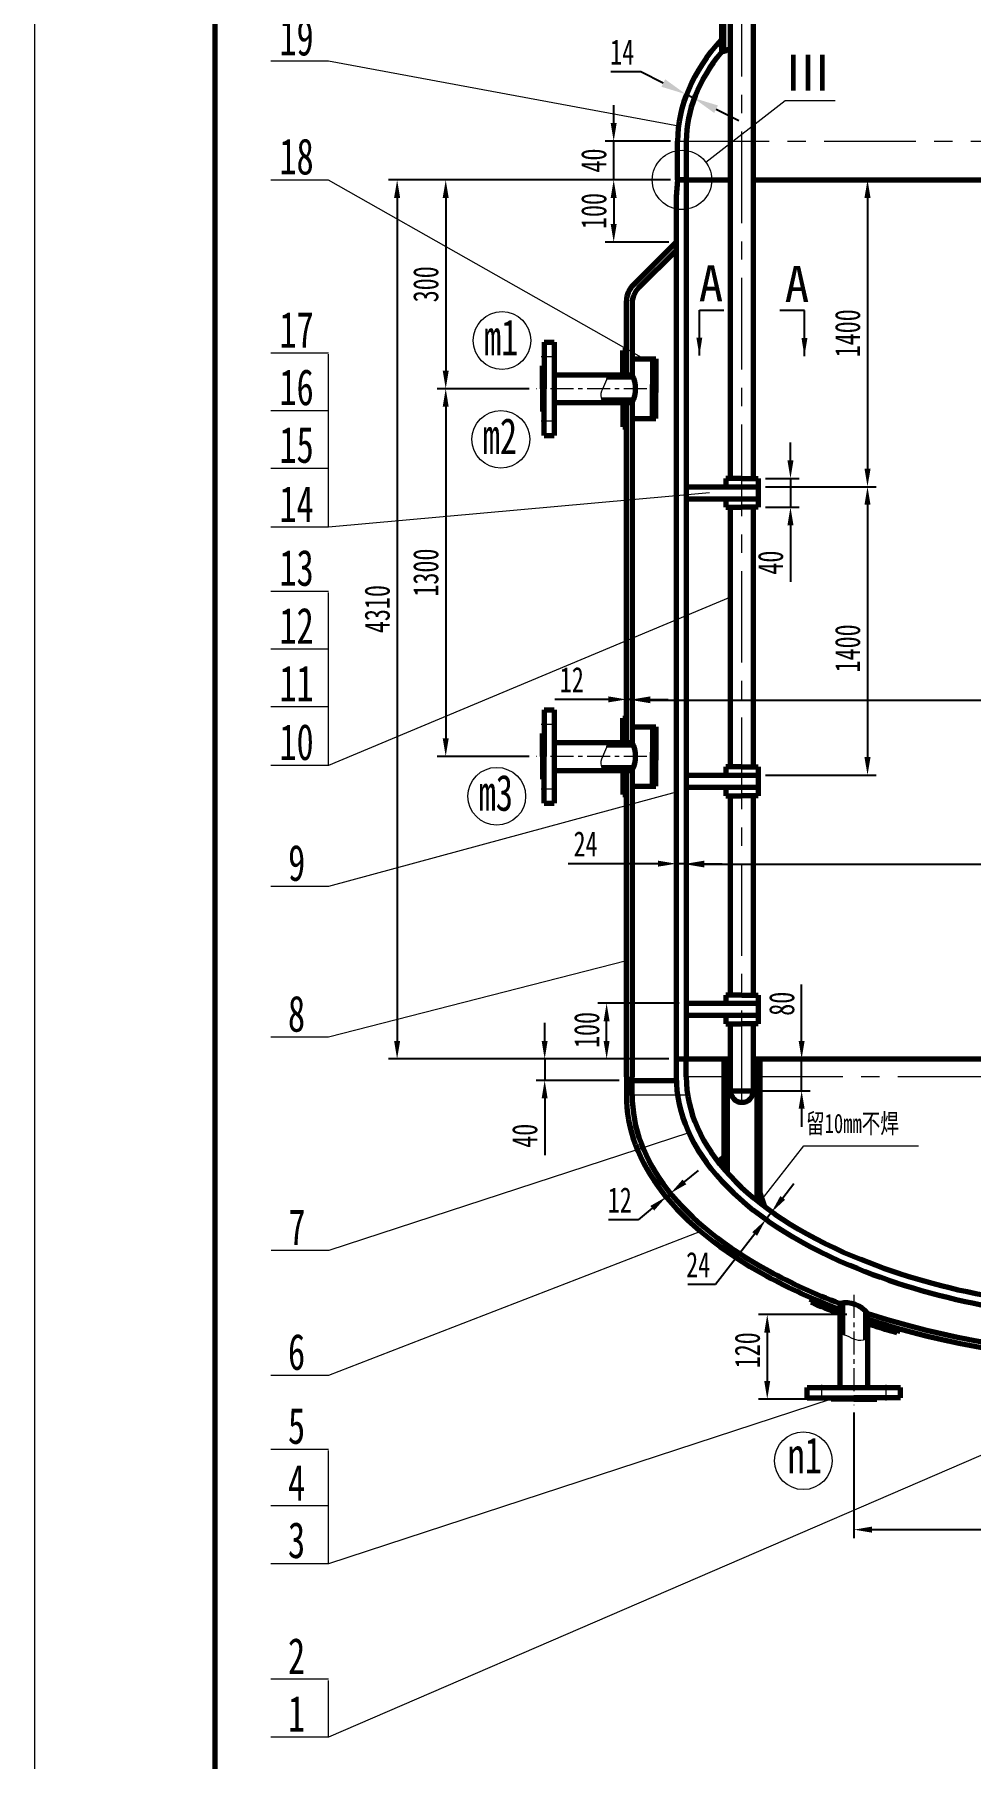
# Model space of a CAD drawing. Header units: millimetres. Extents: x 10132 to 16072, y 1336 to 9746.
# Drawn here: x 10132 to 11430, y 5836 to 8227 of the extents above; entities that cross this region are included whole.
import ezdxf

# ---------------------------------------------------------------- set-up
doc = ezdxf.new("R2010")
doc.units = ezdxf.units.MM
doc.linetypes.add('CENTER', pattern=[50.8, 31.75, -6.35, 6.35, -6.35])
doc.layers.get('DEFPOINTS').update_dxf_attribs({"lineweight": 18})
for name, color, linetype, lineweight in [('点划线', 1, 'CENTER', 15), ('粗实线', 4, 'Continuous', 70), ('细实线', 7, 'Continuous', 18)]:
    doc.layers.add(name, color=color, linetype=linetype, lineweight=lineweight)
doc.styles.get("Standard").update_dxf_attribs({"font": 'SIMFANG.TTF', "width": 0.7, "height": 35})
doc.dimstyles.new('新建', dxfattribs={"dimtxt": 40, "dimasz": 35, "dimexe": 12, "dimexo": 10, "dimgap": 10, "dimtad": 1, "dimtoh": 1, "dimdec": 4, "dimdsep": 46, "dimlunit": 6, "dimtxsty": 'Standard', "dimcen": 1, "dimadec": 0, "dimazin": 0, "dimtfac": 1, "dimtdec": 4, "dimtmove": 0, "dimatfit": 0, "dimfxl": 0, "dimtolj": 1, "dimtzin": 0, "dimarcsym": 0})
doc.dimstyles.new('机械标注', dxfattribs={"dimtxt": 35, "dimasz": 25, "dimexe": 12, "dimexo": 10, "dimgap": 10, "dimtad": 1, "dimdec": 1, "dimdsep": 46, "dimtxsty": 'Standard', "dimcen": 2.5, "dimadec": 0, "dimazin": 0, "dimtfac": 1, "dimtdec": 1, "dimtmove": 0, "dimatfit": 0, "dimfxl": 0, "dimarcsym": 0})
doc.dimstyles.new('角度标注', dxfattribs={"dimtxt": 35, "dimasz": 25, "dimexe": 12, "dimexo": 10, "dimgap": 10, "dimtad": 1, "dimtih": 1, "dimtoh": 1, "dimdec": 4, "dimdsep": 46, "dimlunit": 6, "dimtxsty": 'Standard', "dimcen": 1, "dimadec": 0, "dimazin": 0, "dimtfac": 1, "dimtdec": 4, "dimtmove": 0, "dimatfit": 0, "dimfxl": 0, "dimtolj": 1, "dimtzin": 0, "dimarcsym": 0})

# ---------------------------------------------------------------- blocks, each defined once
blk = doc.blocks.new('*D21')
at = {"layer": 'DEFPOINTS', "color": 0}
for p in [(11021.4, 6806.4), (10839.1, 6776.6), (10952.4, 6776.6)]:
    blk.add_point(p, dxfattribs=at)
at = {"layer": '细实线', "color": 0, "lineweight": -2}
for p, q in [((10839.1, 6831.4), (10839.1, 6856.4)), ((11011.4, 6806.4), (10827.1, 6806.4)), ((10839.1, 6806.4), (10839.1, 6776.6)), ((10942.4, 6776.6), (10827.1, 6776.6)), ((10839.1, 6751.6), (10839.1, 6673))]:
    blk.add_line(p, q, dxfattribs=at)
at = {"layer": '细实线', "color": 0}
for points in [[(10834.9, 6831.4), (10843.2, 6831.4), (10839.1, 6806.4)], [(10834.9, 6751.6), (10843.2, 6751.6), (10839.1, 6776.6)]]:
    blk.add_solid(points, dxfattribs=at)
at = {"layer": '细实线', "color": 0, "insert": (10811.6, 6699.8), "char_height": 35, "attachment_point": 5, "rotation": 90}
blk.add_mtext('40', dxfattribs=at)
blk = doc.blocks.new('*D22')
at = {"layer": 'DEFPOINTS', "color": 0}
for p in [(11023.4, 8025.4), (10634.5, 6806.4), (11021.4, 6806.4)]:
    blk.add_point(p, dxfattribs=at)
at = {"layer": '细实线', "color": 0, "lineweight": -2}
for p, q in [((11013.4, 8025.4), (10622.5, 8025.4)), ((10634.5, 8000.4), (10634.5, 6831.4)), ((11011.4, 6806.4), (10622.5, 6806.4))]:
    blk.add_line(p, q, dxfattribs=at)
at = {"layer": '细实线', "color": 0}
for points in [[(10630.3, 8000.4), (10638.7, 8000.4), (10634.5, 8025.4)], [(10630.3, 6831.4), (10638.7, 6831.4), (10634.5, 6806.4)]]:
    blk.add_solid(points, dxfattribs=at)
at = {"layer": '细实线', "color": 0, "insert": (10607, 7430.2), "char_height": 35, "attachment_point": 5, "rotation": 90}
blk.add_mtext('4310', dxfattribs=at)
blk = doc.blocks.new('*D23')
at = {"layer": 'DEFPOINTS', "color": 0}
for p in [(12335.4, 7175.7), (11035.4, 7170.3), (11035.4, 7076.1)]:
    blk.add_point(p, dxfattribs=at)
at = {"layer": '细实线', "color": 0, "lineweight": -2}
for p, q in [((11035.4, 7160.3), (11035.4, 7064.1)), ((12335.4, 7165.7), (12335.4, 7064.1)), ((12310.4, 7076.1), (11060.4, 7076.1))]:
    blk.add_line(p, q, dxfattribs=at)
at = {"layer": '细实线', "color": 0}
for points in [[(11060.4, 7080.2), (11060.4, 7071.9), (11035.4, 7076.1)], [(12310.4, 7080.2), (12310.4, 7071.9), (12335.4, 7076.1)]]:
    blk.add_solid(points, dxfattribs=at)
at = {"layer": '细实线', "color": 0, "insert": (11531.7, 7106.2), "char_height": 35, "attachment_point": 5}
blk.add_mtext('φ2600', dxfattribs=at)
blk = doc.blocks.new('*D24')
at = {"layer": 'DEFPOINTS', "color": 0}
for p in [(10960.4, 7356.9), (12410.4, 7337.9), (12410.4, 7303.8)]:
    blk.add_point(p, dxfattribs=at)
at = {"layer": '细实线', "color": 0, "lineweight": -2}
for p, q in [((10960.4, 7346.9), (10960.4, 7291.8)), ((12410.4, 7327.9), (12410.4, 7291.8)), ((10985.4, 7303.8), (12385.4, 7303.8))]:
    blk.add_line(p, q, dxfattribs=at)
at = {"layer": '细实线', "color": 0}
for points in [[(10985.4, 7308), (10985.4, 7299.7), (10960.4, 7303.8)], [(12385.4, 7308), (12385.4, 7299.7), (12410.4, 7303.8)]]:
    blk.add_solid(points, dxfattribs=at)
at = {"layer": '细实线', "color": 0, "insert": (11524, 7334), "char_height": 35, "attachment_point": 5}
blk.add_mtext('φ2800', dxfattribs=at)
blk = doc.blocks.new('*D25')
at = {"layer": 'DEFPOINTS', "color": 0}
for p in [(10952.4, 7374.8), (10960.4, 7335.7), (10952.4, 7304.9)]:
    blk.add_point(p, dxfattribs=at)
at = {"layer": '细实线', "color": 0, "lineweight": -2}
for p, q in [((10952.4, 7364.8), (10952.4, 7292.9)), ((10960.4, 7325.7), (10960.4, 7292.9)), ((10927.4, 7304.9), (10853, 7304.9)), ((10960.4, 7304.9), (10952.4, 7304.9)), ((10985.4, 7304.9), (11010.4, 7304.9))]:
    blk.add_line(p, q, dxfattribs=at)
at = {"layer": '细实线', "color": 0}
for points in [[(10927.4, 7309.1), (10927.4, 7300.8), (10952.4, 7304.9)], [(10985.4, 7309.1), (10985.4, 7300.8), (10960.4, 7304.9)]]:
    blk.add_solid(points, dxfattribs=at)
at = {"layer": '细实线', "color": 0, "insert": (10876.7, 7332.4), "char_height": 35, "attachment_point": 5}
blk.add_mtext('12', dxfattribs=at)
blk = doc.blocks.new('*D27')
at = {"layer": 'DEFPOINTS', "color": 0}
for p in [(11135.1, 7611.4), (11135.1, 7571.4), (11179.9, 7571.4)]:
    blk.add_point(p, dxfattribs=at)
at = {"layer": '细实线', "color": 0, "lineweight": -2}
for p, q in [((11179.9, 7636.4), (11179.9, 7661.4)), ((11145.1, 7611.4), (11191.9, 7611.4)), ((11179.9, 7611.4), (11179.9, 7571.4)), ((11145.1, 7571.4), (11191.9, 7571.4)), ((11179.9, 7546.4), (11179.9, 7467.8))]:
    blk.add_line(p, q, dxfattribs=at)
at = {"layer": '细实线', "color": 0}
for points in [[(11175.7, 7636.4), (11184.1, 7636.4), (11179.9, 7611.4)], [(11175.7, 7546.4), (11184.1, 7546.4), (11179.9, 7571.4)]]:
    blk.add_solid(points, dxfattribs=at)
at = {"layer": '细实线', "color": 0, "insert": (11152.4, 7494.6), "char_height": 35, "attachment_point": 5, "rotation": 90}
blk.add_mtext('40', dxfattribs=at)
blk = doc.blocks.new('*D33')
at = {"layer": 'DEFPOINTS', "color": 0}
for p in [(11043.6, 8161.6), (11054.1, 8156.4), (11034.9, 8144.1)]:
    blk.add_point(p, dxfattribs=at)
at = {"layer": '细实线', "color": 0, "lineweight": -2}
for p, q in [((10972.2, 8175.3), (10930.9, 8175.3)), ((11003.5, 8159.7), (10972.2, 8175.3)), ((11039.1, 8152.7), (11029.6, 8133.4)), ((11045.4, 8138.9), (11034.9, 8144.1)), ((11049.6, 8147.5), (11040.1, 8128.2)), ((11076.8, 8123.4), (11108.1, 8107.8))]:
    blk.add_line(p, q, dxfattribs=at)
at = {"layer": '细实线', "color": 0}
for points in [[(11006.1, 8164.9), (11001, 8154.5), (11034.9, 8144.1)], [(11079.3, 8128.6), (11074.2, 8118.1), (11045.4, 8138.9)]]:
    blk.add_solid(points, dxfattribs=at)
at = {"layer": '细实线', "color": 0, "insert": (10946.5, 8202.8), "char_height": 35, "attachment_point": 5}
blk.add_mtext('\\A1;14', dxfattribs=at)
blk = doc.blocks.new('*D48')
at = {"layer": 'DEFPOINTS', "color": 0}
for p in [(11135.1, 7599.9), (11135.1, 7199.9), (11286.7, 7199.9)]:
    blk.add_point(p, dxfattribs=at)
at = {"layer": '细实线', "color": 0, "lineweight": -2}
for p, q in [((11145.1, 7599.9), (11298.7, 7599.9)), ((11286.7, 7574.9), (11286.7, 7224.9)), ((11145.1, 7199.9), (11298.7, 7199.9))]:
    blk.add_line(p, q, dxfattribs=at)
at = {"layer": '细实线', "color": 0}
for points in [[(11282.5, 7574.9), (11290.9, 7574.9), (11286.7, 7599.9)], [(11282.5, 7224.9), (11290.9, 7224.9), (11286.7, 7199.9)]]:
    blk.add_solid(points, dxfattribs=at)
at = {"layer": '细实线', "color": 0, "insert": (11259.2, 7375.7), "char_height": 35, "attachment_point": 5, "rotation": 90}
blk.add_mtext('1400', dxfattribs=at)
blk = doc.blocks.new('*D57')
at = {"layer": 'DEFPOINTS', "color": 0}
for p in [(10925, 6883.5), (11035.4, 6883.5), (11021.4, 6806.4)]:
    blk.add_point(p, dxfattribs=at)
at = {"layer": '细实线', "color": 0, "lineweight": -2}
for p, q in [((11025.4, 6883.5), (10913, 6883.5)), ((10925, 6831.4), (10925, 6858.5)), ((11011.4, 6806.4), (10913, 6806.4))]:
    blk.add_line(p, q, dxfattribs=at)
at = {"layer": '细实线', "color": 0}
for points in [[(10920.8, 6858.5), (10929.1, 6858.5), (10925, 6883.5)], [(10920.8, 6831.4), (10929.1, 6831.4), (10925, 6806.4)]]:
    blk.add_solid(points, dxfattribs=at)
at = {"layer": '细实线', "color": 0, "insert": (10897.5, 6846.5), "char_height": 35, "attachment_point": 5, "rotation": 90}
blk.add_mtext('100', dxfattribs=at)
blk = doc.blocks.new('*D64')
at = {"layer": 'DEFPOINTS', "color": 0}
for p in [(11021.4, 7077.1), (11021.4, 7076.1), (11035.4, 7076.1)]:
    blk.add_point(p, dxfattribs=at)
at = {"layer": '细实线', "color": 0, "lineweight": -2}
for p, q in [((10996.4, 7077.1), (10871.7, 7077.1)), ((11021.4, 7086.1), (11021.4, 7089.1)), ((11035.4, 7077.1), (11021.4, 7077.1)), ((11035.4, 7086.1), (11035.4, 7089.1)), ((11060.4, 7077.1), (11085.4, 7077.1))]:
    blk.add_line(p, q, dxfattribs=at)
at = {"layer": '细实线', "color": 0}
for points in [[(10996.4, 7081.3), (10996.4, 7073), (11021.4, 7077.1)], [(11060.4, 7081.3), (11060.4, 7073), (11035.4, 7077.1)]]:
    blk.add_solid(points, dxfattribs=at)
at = {"layer": '细实线', "color": 0, "insert": (10895.8, 7104.6), "char_height": 35, "attachment_point": 5}
blk.add_mtext('24', dxfattribs=at)
blk = doc.blocks.new('*D65')
at = {"layer": 'DEFPOINTS', "color": 0}
for p in [(11007.6, 6615.1), (11007.6, 6615.1), (11013.5, 6620)]:
    blk.add_point(p, dxfattribs=at)
at = {"layer": '细实线', "color": 0, "lineweight": -2}
for p, q in [((11032.8, 6635.8), (11052.2, 6651.7)), ((10988.2, 6599.3), (10968.9, 6583.4)), ((11013.5, 6620), (11007.6, 6615.1)), ((11013.9, 6607.4), (11015.2, 6605.8)), ((11019.8, 6612.2), (11021.1, 6610.7)), ((10968.9, 6583.4), (10927.6, 6583.4))]:
    blk.add_line(p, q, dxfattribs=at)
at = {"layer": '细实线', "color": 0}
for points in [[(11030.2, 6639), (11035.5, 6632.6), (11013.5, 6620)], [(10985.6, 6602.5), (10990.9, 6596.1), (11007.6, 6615.1)]]:
    blk.add_solid(points, dxfattribs=at)
at = {"layer": '细实线', "color": 0, "insert": (10943.2, 6610.9), "char_height": 35, "attachment_point": 5}
blk.add_mtext('\\A1;12', dxfattribs=at)
blk = doc.blocks.new('*D77')
at = {"layer": 'DEFPOINTS', "color": 0}
for p in [(11139, 6605.3), (11130.9, 6594.9), (11153.7, 6593.9)]:
    blk.add_point(p, dxfattribs=at)
at = {"layer": '细实线', "color": 0, "lineweight": -2}
for p, q in [((11169.1, 6613.6), (11184.4, 6633.4)), ((11146.9, 6599.2), (11163.2, 6586.5)), ((11138.8, 6588.7), (11155.1, 6576.1)), ((11153.7, 6593.9), (11145.6, 6583.4)), ((11130.3, 6563.7), (11076, 6493.7)), ((11076, 6493.7), (11037.8, 6493.7))]:
    blk.add_line(p, q, dxfattribs=at)
at = {"layer": '细实线', "color": 0}
for points in [[(11165.8, 6616.2), (11172.4, 6611.1), (11153.7, 6593.9)], [(11127, 6566.2), (11133.6, 6561.1), (11145.6, 6583.4)]]:
    blk.add_solid(points, dxfattribs=at)
at = {"layer": '细实线', "color": 0, "insert": (11051.9, 6521.2), "char_height": 35, "attachment_point": 5}
blk.add_mtext('\\A1;24', dxfattribs=at)
blk = doc.blocks.new('*D78')
at = {"layer": 'DEFPOINTS', "color": 0}
for p in [(11267.9, 6326), (11685.4, 6278.3), (11685.4, 6153.6)]:
    blk.add_point(p, dxfattribs=at)
at = {"layer": '细实线', "color": 0, "lineweight": -2}
for p, q in [((11267.9, 6316), (11267.9, 6141.6)), ((11685.4, 6268.3), (11685.4, 6141.6)), ((11292.9, 6153.6), (11660.4, 6153.6))]:
    blk.add_line(p, q, dxfattribs=at)
at = {"layer": '细实线', "color": 0}
for points in [[(11292.9, 6157.8), (11292.9, 6149.4), (11267.9, 6153.6)], [(11660.4, 6157.8), (11660.4, 6149.4), (11685.4, 6153.6)]]:
    blk.add_solid(points, dxfattribs=at)
at = {"layer": '细实线', "color": 0, "insert": (11481.4, 6181.1), "char_height": 35, "attachment_point": 5}
blk.add_mtext('450', dxfattribs=at)
blk = doc.blocks.new('*D80')
at = {"layer": 'DEFPOINTS', "color": 0}
for p in [(11137.5, 6806.4), (11195.4, 6806.4), (11128.6, 6762.2)]:
    blk.add_point(p, dxfattribs=at)
at = {"layer": '细实线', "color": 0, "lineweight": -2}
for p, q in [((11195.4, 6831.4), (11195.4, 6909.5)), ((11147.5, 6806.4), (11207.4, 6806.4)), ((11195.4, 6762.2), (11195.4, 6806.4)), ((11138.6, 6762.2), (11207.4, 6762.2)), ((11195.4, 6737.2), (11195.4, 6712.2))]:
    blk.add_line(p, q, dxfattribs=at)
at = {"layer": '细实线', "color": 0}
for points in [[(11191.2, 6831.4), (11199.5, 6831.4), (11195.4, 6806.4)], [(11191.2, 6737.2), (11199.5, 6737.2), (11195.4, 6762.2)]]:
    blk.add_solid(points, dxfattribs=at)
at = {"layer": '细实线', "color": 0, "insert": (11167.9, 6882.9), "char_height": 35, "attachment_point": 5, "rotation": 90}
blk.add_mtext('80', dxfattribs=at)
blk = doc.blocks.new('*D82')
at = {"layer": 'DEFPOINTS', "color": 0}
for p in [(11267.9, 6451.9), (11147.7, 6334.6), (11236.2, 6334.6)]:
    blk.add_point(p, dxfattribs=at)
at = {"layer": '细实线', "color": 0, "lineweight": -2}
for p, q in [((11257.9, 6451.9), (11135.7, 6451.9)), ((11147.7, 6426.9), (11147.7, 6359.6)), ((11226.2, 6334.6), (11135.7, 6334.6))]:
    blk.add_line(p, q, dxfattribs=at)
at = {"layer": '细实线', "color": 0}
for points in [[(11143.5, 6426.9), (11151.8, 6426.9), (11147.7, 6451.9)], [(11143.5, 6359.6), (11151.8, 6359.6), (11147.7, 6334.6)]]:
    blk.add_solid(points, dxfattribs=at)
at = {"layer": '细实线', "color": 0, "insert": (11120.2, 6402.3), "char_height": 35, "attachment_point": 5, "rotation": 90}
blk.add_mtext('120', dxfattribs=at)
blk = doc.blocks.new('*D83')
at = {"layer": 'DEFPOINTS', "color": 0}
for p in [(11023.4, 8025.4), (10701.9, 7735.8), (10827.7, 7735.8)]:
    blk.add_point(p, dxfattribs=at)
at = {"layer": '细实线', "color": 0, "lineweight": -2}
for p, q in [((11013.4, 8025.4), (10689.9, 8025.4)), ((10701.9, 8000.4), (10701.9, 7760.8)), ((10817.7, 7735.8), (10689.9, 7735.8))]:
    blk.add_line(p, q, dxfattribs=at)
at = {"layer": '细实线', "color": 0}
for points in [[(10697.7, 8000.4), (10706, 8000.4), (10701.9, 8025.4)], [(10697.7, 7760.8), (10706, 7760.8), (10701.9, 7735.8)]]:
    blk.add_solid(points, dxfattribs=at)
at = {"layer": '细实线', "color": 0, "insert": (10674.4, 7880.6), "char_height": 35, "attachment_point": 5, "rotation": 90}
blk.add_mtext('300', dxfattribs=at)
blk = doc.blocks.new('*D84')
at = {"layer": 'DEFPOINTS', "color": 0}
for p in [(10827.7, 7735.8), (10701.9, 7225.9), (10827.7, 7225.9)]:
    blk.add_point(p, dxfattribs=at)
at = {"layer": '细实线', "color": 0, "lineweight": -2}
for p, q in [((10817.7, 7735.8), (10689.9, 7735.8)), ((10701.9, 7710.8), (10701.9, 7250.9)), ((10817.7, 7225.9), (10689.9, 7225.9))]:
    blk.add_line(p, q, dxfattribs=at)
at = {"layer": '细实线', "color": 0}
for points in [[(10697.7, 7710.8), (10706, 7710.8), (10701.9, 7735.8)], [(10697.7, 7250.9), (10706, 7250.9), (10701.9, 7225.9)]]:
    blk.add_solid(points, dxfattribs=at)
at = {"layer": '细实线', "color": 0, "insert": (10674.4, 7480.8), "char_height": 35, "attachment_point": 5, "rotation": 90}
blk.add_mtext('1300', dxfattribs=at)
blk = doc.blocks.new('*D85')
at = {"layer": 'DEFPOINTS', "color": 0}
for p in [(11023.4, 8025.4), (10934.8, 7939), (11021.4, 7939)]:
    blk.add_point(p, dxfattribs=at)
at = {"layer": '细实线', "color": 0, "lineweight": -2}
for p, q in [((11013.4, 8025.4), (10922.8, 8025.4)), ((10934.8, 8000.4), (10934.8, 7964)), ((11011.4, 7939), (10922.8, 7939))]:
    blk.add_line(p, q, dxfattribs=at)
at = {"layer": '细实线', "color": 0}
for points in [[(10930.6, 8000.4), (10938.9, 8000.4), (10934.8, 8025.4)], [(10930.6, 7964), (10938.9, 7964), (10934.8, 7939)]]:
    blk.add_solid(points, dxfattribs=at)
at = {"layer": '细实线', "color": 0, "insert": (10907.3, 7982.2), "char_height": 35, "attachment_point": 5, "rotation": 90}
blk.add_mtext('100', dxfattribs=at)
blk = doc.blocks.new('*D86')
at = {"layer": 'DEFPOINTS', "color": 0}
for p in [(10934.8, 8079.1), (11023.4, 8079.1), (11023.4, 8025.4)]:
    blk.add_point(p, dxfattribs=at)
at = {"layer": '细实线', "color": 0, "lineweight": -2}
for p, q in [((10934.8, 8104.1), (10934.8, 8129.1)), ((11013.4, 8079.1), (10922.8, 8079.1)), ((10934.8, 8025.4), (10934.8, 8079.1)), ((11013.4, 8025.4), (10922.8, 8025.4)), ((10934.8, 8000.4), (10934.8, 7975.4))]:
    blk.add_line(p, q, dxfattribs=at)
at = {"layer": '细实线', "color": 0}
for points in [[(10930.6, 8104.1), (10938.9, 8104.1), (10934.8, 8079.1)], [(10930.6, 8000.4), (10938.9, 8000.4), (10934.8, 8025.4)]]:
    blk.add_solid(points, dxfattribs=at)
at = {"layer": '细实线', "color": 0, "insert": (10907.3, 8052.2), "char_height": 35, "attachment_point": 5, "rotation": 90}
blk.add_mtext('40', dxfattribs=at)
blk = doc.blocks.new('*D87')
at = {"layer": 'DEFPOINTS', "color": 0}
for p in [(11170.3, 8025.4), (11135.1, 7599.9), (11286.7, 7599.9)]:
    blk.add_point(p, dxfattribs=at)
at = {"layer": '细实线', "color": 0, "lineweight": -2}
for p, q in [((11180.3, 8025.4), (11298.7, 8025.4)), ((11286.7, 8000.4), (11286.7, 7624.9)), ((11145.1, 7599.9), (11298.7, 7599.9))]:
    blk.add_line(p, q, dxfattribs=at)
at = {"layer": '细实线', "color": 0}
for points in [[(11282.5, 8000.4), (11290.9, 8000.4), (11286.7, 8025.4)], [(11282.5, 7624.9), (11290.9, 7624.9), (11286.7, 7599.9)]]:
    blk.add_solid(points, dxfattribs=at)
at = {"layer": '细实线', "color": 0, "insert": (11259.2, 7812.6), "char_height": 35, "attachment_point": 5, "rotation": 90}
blk.add_mtext('1400', dxfattribs=at)

msp = doc.modelspace()

# ---------------------------------------------------------------- linework, layer by layer
at = {"layer": '点划线', "ltscale": 4}
for p, q in [((11112.60609, 6746.35372), (11112.60609, 8467.56682)), ((11023.40654, 8079.05955), (12347.40654, 8079.05955)), ((11098.44106, 6781.35051), (11035.40654, 6781.35051)), ((11658.94972, 6781.35051), (11126.77112, 6781.35051)), ((11037.33247, 6756.35051), (10952.40654, 6756.35051))]:
    msp.add_line(p, q, dxfattribs=at)
at = {"layer": '点划线'}
for p, q in [((10834.33764, 7780.52396), (10855.82545, 7780.52396)), ((10980.63448, 7735.7764), (10827.65467, 7735.7764)), ((10834.33764, 7691.02884), (10855.82545, 7691.02884)), ((10834.33764, 7270.62826), (10855.82545, 7270.62826)), ((10980.63448, 7225.8807), (10827.65467, 7225.8807)), ((10834.33764, 7181.13313), (10855.82545, 7181.13313)), ((11267.90196, 6479.01894), (11267.90196, 6326.03912)), ((11223.1544, 6332.72209), (11223.1544, 6354.2099)), ((11312.64953, 6332.72209), (11312.64953, 6354.2099))]:
    msp.add_line(p, q, dxfattribs=at)
at = {"layer": '粗实线'}
for p, q in [((11084.10609, 8324.00105), (11084.10609, 8202.48743)), ((11087.60609, 8203.7435), (11087.60609, 8274.51416)), ((11096.60609, 7774.59587), (11096.60609, 8278.48074)), ((11128.60609, 7774.59587), (11128.60609, 8271.41473)), ((11023.40654, 8025.35051), (11023.40654, 8079.05955)), ((11035.40654, 8079.05955), (11035.40654, 8025.35051)), ((11023.40654, 8025.35051), (11021.40654, 8001.89858)), ((11023.40654, 8025.35051), (11096.60609, 8025.35051)), ((11035.40654, 8025.35051), (11023.40654, 8025.35051)), ((11035.40654, 8025.35051), (11035.40654, 7809.34316)), ((11128.60609, 8025.35051), (11644.65743, 8025.35051)), ((11021.40654, 8001.89858), (11021.40654, 7803.19737)), ((11021.40654, 7938.99194), (10961.19334, 7878.77874)), ((11021.40654, 7927.67823), (10969.19334, 7875.46503)), ((10952.40654, 7774.59587), (10952.40654, 7857.56554)), ((10960.40654, 7854.25183), (10960.40654, 7755.08024)), ((10838.22575, 7800.52396), (10852.22575, 7800.52396)), ((10838.22575, 7800.52396), (10838.22575, 7735.7764)), ((10852.22575, 7800.52396), (10852.22575, 7671.02884)), ((11021.40654, 7809.34316), (11021.40654, 7774.59587)), ((11035.40654, 7809.34316), (11035.40654, 7774.59587)), ((10947.23675, 7755.08024), (10947.23675, 7788.6485)), ((10947.23675, 7788.6485), (10952.40654, 7788.6485)), ((10952.40654, 7755.08024), (10952.40654, 7774.59587)), ((10960.40654, 7776.99242), (10993.00455, 7776.99242)), ((10988.50455, 7776.99242), (10988.50455, 7729.78156)), ((10993.00455, 7776.99242), (10993.00455, 7730.55821)), ((11021.40654, 7774.59587), (11021.40654, 6806.35051)), ((11035.40654, 7774.59587), (11035.40654, 6806.35051)), ((11096.60609, 7611.35051), (11096.60609, 7774.59587)), ((11128.60609, 7611.35051), (11128.60609, 7774.59587)), ((10836.22575, 7767.52396), (10838.22575, 7767.52396)), ((10836.22575, 7735.7764), (10836.22575, 7767.52396)), ((10852.22575, 7755.08024), (10960.40654, 7755.08024)), ((10962.06301, 7751.58024), (10925.80431, 7751.58024)), ((10836.22575, 7735.7764), (10836.22575, 7704.02884)), ((10838.22575, 7671.02884), (10838.22575, 7735.7764)), ((10988.50455, 7694.47416), (10988.50455, 7741.68503)), ((10993.00455, 7694.47416), (10993.00455, 7740.90837)), ((10836.22575, 7704.02884), (10838.22575, 7704.02884)), ((10852.22575, 7716.47256), (10960.40654, 7716.47256)), ((10962.06301, 7719.97256), (10918.70678, 7719.97256)), ((10947.23675, 7716.47256), (10947.23675, 7682.9043)), ((10952.40654, 7245.18454), (10952.40654, 7716.47256)), ((10960.40654, 7716.47256), (10960.40654, 7245.18454)), ((10947.23675, 7682.9043), (10952.40654, 7682.9043)), ((10960.40654, 7694.47416), (10988.50455, 7694.47416)), ((10988.50455, 7694.47416), (10993.00455, 7694.47416)), ((10838.22575, 7671.02884), (10852.22575, 7671.02884)), ((11021.40654, 7606.35051), (11021.40654, 7576.35051)), ((11090.10609, 7611.35051), (11090.10609, 7599.8508)), ((11112.60609, 7611.35051), (11090.10609, 7611.35051)), ((11112.60609, 7611.35051), (11135.10609, 7611.35051)), ((11135.10609, 7611.35051), (11135.10609, 7576.35051)), ((11035.40654, 7599.8508), (11135.10609, 7599.8508)), ((11035.40654, 7583.22885), (11135.10609, 7583.22885)), ((11090.10609, 7583.22885), (11090.10609, 7576.35051)), ((11090.10609, 7576.35051), (11090.10609, 7571.35051)), ((11090.10609, 7571.35051), (11112.60609, 7571.35051)), ((11096.60609, 7211.37206), (11096.60609, 7571.35051)), ((11135.10609, 7571.35051), (11112.60609, 7571.35051)), ((11128.60609, 7211.37206), (11128.60609, 7571.35051)), ((11135.10609, 7576.35051), (11135.10609, 7571.35051)), ((10838.22575, 7290.62826), (10838.22575, 7225.8807)), ((10838.22575, 7290.62826), (10852.22575, 7290.62826)), ((10852.22575, 7290.62826), (10852.22575, 7161.13313)), ((10947.23675, 7278.7528), (10952.40654, 7278.7528)), ((10947.23675, 7245.18454), (10947.23675, 7278.7528)), ((10836.22575, 7225.8807), (10836.22575, 7257.62826)), ((10836.22575, 7257.62826), (10838.22575, 7257.62826)), ((10852.22575, 7245.18454), (10960.40654, 7245.18454)), ((10952.40654, 7245.18454), (10952.40654, 7264.70016)), ((10960.40654, 7267.09672), (10993.00455, 7267.09672)), ((10988.50455, 7267.09672), (10988.50455, 7219.88586)), ((10993.00455, 7267.09672), (10993.00455, 7220.66251)), ((10836.22575, 7225.8807), (10836.22575, 7194.13313)), ((10838.22575, 7161.13313), (10838.22575, 7225.8807)), ((10962.06301, 7241.68454), (10925.80431, 7241.68454)), ((10988.50455, 7184.57846), (10988.50455, 7231.78932)), ((10993.00455, 7184.57846), (10993.00455, 7231.01267)), ((10852.22575, 7206.57685), (10960.40654, 7206.57685)), ((10962.06301, 7210.07685), (10918.70678, 7210.07685)), ((10947.23675, 7206.57685), (10947.23675, 7173.0086)), ((10952.40654, 6781.35051), (10952.40654, 7206.57685)), ((10960.40654, 7206.57685), (10960.40654, 6781.35051)), ((11021.40654, 7206.37206), (11021.40654, 7176.37206)), ((11035.40654, 7199.87236), (11135.10609, 7199.87236)), ((11112.60609, 7211.37206), (11090.10609, 7211.37206)), ((11090.10609, 7211.37206), (11090.10609, 7199.87236)), ((11112.60609, 7211.37206), (11135.10609, 7211.37206)), ((11135.10609, 7211.37206), (11135.10609, 7176.37206)), ((10836.22575, 7194.13313), (10838.22575, 7194.13313)), ((10947.23675, 7173.0086), (10952.40654, 7173.0086)), ((10960.40654, 7184.57846), (10988.50455, 7184.57846)), ((10988.50455, 7184.57846), (10993.00455, 7184.57846)), ((11035.40654, 7183.2504), (11135.10609, 7183.2504)), ((11090.10609, 7183.2504), (11090.10609, 7176.37206)), ((11090.10609, 7176.37206), (11090.10609, 7171.37206)), ((11135.10609, 7176.37206), (11135.10609, 7171.37206)), ((10838.22575, 7161.13313), (10852.22575, 7161.13313)), ((11090.10609, 7171.37206), (11112.60609, 7171.37206)), ((11096.60609, 6895.00602), (11096.60609, 7171.37206)), ((11135.10609, 7171.37206), (11112.60609, 7171.37206)), ((11128.60609, 7157.35051), (11128.60609, 7171.37206)), ((11128.60609, 6895.00602), (11128.60609, 7171.37206)), ((11021.40654, 6890.00602), (11021.40654, 6860.00602)), ((11090.10609, 6895.00602), (11090.10609, 6883.50632)), ((11112.60609, 6895.00602), (11090.10609, 6895.00602)), ((11112.60609, 6895.00602), (11135.10609, 6895.00602)), ((11135.10609, 6895.00602), (11135.10609, 6860.00602)), ((11035.40654, 6883.50632), (11135.10609, 6883.50632)), ((11035.40654, 6866.88436), (11135.10609, 6866.88436)), ((11090.10609, 6866.88436), (11090.10609, 6860.00602)), ((11090.10609, 6860.00602), (11090.10609, 6855.00602)), ((11090.10609, 6855.00602), (11112.60609, 6855.00602)), ((11096.60609, 6762.19844), (11096.60609, 6855.00602)), ((11135.10609, 6855.00602), (11112.60609, 6855.00602)), ((11128.60609, 6762.19844), (11128.60609, 6855.00602)), ((11135.10609, 6860.00602), (11135.10609, 6855.00602)), ((11021.40654, 6806.35051), (11096.60609, 6806.35051)), ((11021.40654, 6806.35051), (11021.40654, 6781.35051)), ((11035.40654, 6781.35051), (11035.40654, 6806.35051)), ((11087.69622, 6806.35051), (11087.69622, 6653.63758)), ((11091.95185, 6806.35051), (11091.95185, 6648.76891)), ((11128.60609, 6806.35051), (11658.95046, 6806.35051)), ((11133.26033, 6806.35051), (11133.26033, 6609.86103)), ((11137.51596, 6806.35051), (11137.51596, 6606.48205)), ((10952.40654, 6781.35051), (10952.40654, 6756.35051)), ((10952.40654, 6776.63638), (11021.40654, 6776.63638)), ((10960.40654, 6756.35051), (10960.40654, 6781.35051)), ((11096.60609, 6762.19844), (11128.60609, 6762.19844)), ((11087.69622, 6670.82768), (11079.11048, 6664.19134)), ((11137.51596, 6620.50791), (11144.09336, 6601.43383)), ((11208.67365, 6468.58785), (11211.07992, 6474.1947)), ((11248.59812, 6350.6102), (11248.59812, 6467.25559)), ((11252.09812, 6467.82096), (11252.09812, 6424.18876)), ((11283.70581, 6457.33322), (11283.70581, 6417.09124)), ((11287.20581, 6350.6102), (11287.20581, 6453.57396)), ((11328.01399, 6426.26714), (11329.80163, 6432.45496)), ((11203.1544, 6336.6102), (11203.1544, 6350.6102)), ((11203.1544, 6350.6102), (11332.64953, 6350.6102)), ((11203.1544, 6336.6102), (11267.90196, 6336.6102)), ((11236.1544, 6334.6102), (11236.1544, 6336.6102)), ((11332.64953, 6336.6102), (11267.90196, 6336.6102)), ((11299.64953, 6334.6102), (11299.64953, 6336.6102)), ((11332.64953, 6336.6102), (11332.64953, 6350.6102)), ((11267.90196, 6334.6102), (11236.1544, 6334.6102)), ((11267.90196, 6334.6102), (11299.64953, 6334.6102))]:
    msp.add_line(p, q, dxfattribs=at)
msp.add_lwpolyline([(10381.69721, 1435.97026), (15971.69721, 1435.97026), (15971.69721, 9645.97026), (10381.69721, 9645.97026)], close=True, dxfattribs=at)
for centre, radius, start, end in [((11066.14964, 8258.02688), 58.37006, 287.91653226, 301.45186399), ((10982.40654, 7857.56554), 30, 135, 180), ((10990.40654, 7854.25183), 30, 135, 180), ((10924.14462, 7735.7764), 41.07999, 331.97162982, 28.02837018), ((10924.14462, 7225.8807), 41.07999, 331.97162982, 28.02837018), ((11112.60609, 6762.19844), 16, 180, 0), ((11256.63475, 6428.62024), 39.46236, 39.22315105, 101.75066234)]:
    msp.add_arc(centre, radius, start, end, dxfattribs=at)
for centre, major_axis, ratio, start_param, end_param in [((11685.40654, 8079.05955), (-662, 0), 0.5090634441, -0.4315731007, 0), ((11685.40654, 8079.05955), (-650, 0), 0.5, -0.3895563901, 0), ((11685.40654, 6781.35051), (-664, 0), 0.5105421687, 0, 0.8785416669), ((11685.40654, 6781.35051), (-650, 0), 0.5, 0, 0.8708623673), ((11685.40654, 6756.35051), (733.00256, 1.38572), 0.502795709, 3.1378327616, 3.8856013545), ((11685.40654, 6756.35051), (725.00243, 1.31433), 0.4974065699, 3.1379480265, 3.8825040694), ((11685.40654, 6781.35051), (-650, 0), 0.5, 0.8708623673, 1.5269361119), ((11685.40654, 6756.35051), (730.52095, 0.93159), 0.5070435875, 3.882214078, 4.0708126987), ((11685.40654, 6756.35051), (722.7053, 0.80042), 0.5014792492, 3.8793751176, 4.0628118851), ((11685.40654, 6781.35051), (-664, 0), 0.5105421687, 0.8785416669, 1.5278614502), ((11685.40654, 6756.35051), (722.7053, 0.80042), 0.5014792492, 4.1282879833, 4.4746611138), ((11685.40654, 6756.35051), (730.52095, 0.93159), 0.5070435875, 4.1352442985, 4.4814119166)]:
    msp.add_ellipse(centre, major_axis=major_axis, ratio=ratio, start_param=start_param, end_param=end_param, dxfattribs=at)
msp.add_open_spline([(11248.59812, 6453.25655), (11233.72747, 6458.16525), (11221.04375, 6463.27906), (11208.67365, 6468.58785)], degree=3, dxfattribs=at)
msp.add_open_spline([(11328.01399, 6426.26714), (11318.87175, 6428.90831), (11309.82831, 6431.64429), (11296.30118, 6435.92574), (11291.73889, 6437.40307), (11287.20581, 6438.90447)], degree=3, knots=[2.033350551385, 2.033350551385, 2.033350551385, 2.033350551385, 2.075330469233, 2.075330469233, 2.096893981473, 2.096893981473, 2.096893981473, 2.096893981473], dxfattribs=at)
at = {"layer": '细实线'}
for p, q in [((10539.22987, 8190.18204), (10459.22987, 8190.18204)), ((11024.6553, 8099.74902), (10539.22987, 8190.18204)), ((11062.51463, 8049.96243), (11172.58918, 8135.51731)), ((11172.58918, 8135.51731), (11241.84269, 8135.51731)), ((10539.22987, 8025.15576), (10459.22987, 8025.15576)), ((10976.42791, 7776.99242), (10539.22987, 8025.15576)), ((10539.22987, 7785.23282), (10459.22987, 7785.23282)), ((10539.22987, 7703.69112), (10539.22987, 7783.69112)), ((10539.22987, 7705.23282), (10459.22987, 7705.23282)), ((10539.22987, 7623.69112), (10539.22987, 7703.69112)), ((10539.22987, 7625.23282), (10459.22987, 7625.23282)), ((10539.22987, 7543.69112), (10539.22987, 7623.69112)), ((11067.4257, 7591.52648), (10539.22987, 7543.69112)), ((10539.22987, 7543.69112), (10459.22987, 7543.69112)), ((10539.22987, 7454.71653), (10459.22987, 7454.71653)), ((10539.22987, 7373.17484), (10539.22987, 7453.17484)), ((11096.60609, 7446.56729), (10539.22987, 7213.17484)), ((10539.22987, 7374.71653), (10459.22987, 7374.71653)), ((10539.22987, 7293.17484), (10539.22987, 7373.17484)), ((10539.22987, 7294.71653), (10459.22987, 7294.71653)), ((10539.22987, 7213.17484), (10539.22987, 7293.17484)), ((10539.22987, 7213.17484), (10459.22987, 7213.17484)), ((11021.40654, 7176.37206), (10539.22987, 7045.57882)), ((10539.44072, 7045.60822), (10459.44072, 7045.60822)), ((10952.40654, 6942.18456), (10539.22987, 6836.40979)), ((10539.22987, 6836.40979), (10459.22987, 6836.40979)), ((11039.05682, 6703.70774), (10539.77291, 6540.81536)), ((11140.41424, 6612.10307), (11198.56223, 6685.91508)), ((11198.56223, 6685.91508), (11357.24026, 6685.91508)), ((11055.36737, 6567.10021), (10539.22987, 6367.49143)), ((10539.77291, 6540.81536), (10459.77291, 6540.81536)), ((10539.22987, 6367.49143), (10459.22987, 6367.49143)), ((11236.1544, 6334.6102), (10539.22987, 6106.41178)), ((11602.90654, 6324.98175), (10539.22987, 5866.04884)), ((10539.22987, 6264.87009), (10459.22987, 6264.87009)), ((10539.22987, 6184.87009), (10539.22987, 6263.32839)), ((10539.22987, 6186.41178), (10459.22987, 6186.41178)), ((10539.22987, 6106.41178), (10539.22987, 6184.87009)), ((10539.22987, 6106.41178), (10459.22987, 6106.41178)), ((10539.22987, 5946.04884), (10459.22987, 5946.04884)), ((10539.22987, 5866.04884), (10539.22987, 5944.50715)), ((10539.22987, 5866.04884), (10459.22987, 5866.04884))]:
    msp.add_line(p, q, dxfattribs=at)
msp.add_lwpolyline([(10131.69721, 1335.97026), (16071.69721, 1335.97026), (16071.69721, 9745.97026), (10131.69721, 9745.97026)], close=True, dxfattribs=at)
for centre, radius in [((11029.5004, 8025.35051), 41.17871), ((10779.98967, 7802.6342), 40), ((10778.28007, 7665.63433), 40), ((10772.64044, 7170.63956), 40), ((11197.63463, 6249.16957), 40)]:
    msp.add_circle(centre, radius, dxfattribs=at)
for points in [[(10920.01099, 7716.47256), (10918.18813, 7720.7924), (10914.8387, 7733.68505), (10926.57496, 7746.49668), (10925.99556, 7755.08024)], [(10920.01099, 7206.57685), (10918.18813, 7210.8967), (10914.8387, 7223.78935), (10926.57496, 7236.60098), (10925.99556, 7245.18454)], [(11287.20581, 6418.39544), (11282.88596, 6416.57258), (11269.99331, 6413.22316), (11257.18168, 6424.95942), (11248.59812, 6424.38001)]]:
    msp.add_open_spline(points, degree=3, knots=[9.6302962471, 9.6302962471, 9.6302962471, 9.6302962471, 23.2072226999, 50.1862831493, 50.1862831493, 50.1862831493, 50.1862831493], dxfattribs=at)

# ---------------------------------------------------------------- texts
at = {"layer": '细实线', "text_generation_flag": 2}
msp.add_text('Ⅲ', height=50, rotation=360, dxfattribs=at).set_placement((11238.16475, 8149.00308))
at = {"layer": '细实线'}
for p in [(11052.64369, 7856.80272), (11171.88647, 7856.15024)]:
    msp.add_text('A', height=50, dxfattribs=at).set_placement(p)
for s, insert, char_height, width, attachment_point in [('19', (10495.02571, 8222.53161), 50, 250.0766, 5), ('18', (10495.02571, 8057.50533), 50, 250.0766, 5), ('17', (10495.02571, 7817.58239), 50, 250.0766, 5), ('m1', (10778.66405, 7807.0303), 50, 664.4139, 5), ('16', (10495.02571, 7737.58239), 50, 250.0766, 5), ('15', (10495.02571, 7657.58239), 50, 250.0766, 5), ('m2', (10776.95445, 7670.03043), 50, 664.4139, 5), ('14', (10495.02571, 7576.04069), 50, 250.0766, 5), ('13', (10495.02571, 7487.0661), 50, 250.0766, 5), ('12', (10495.02571, 7407.0661), 50, 250.0766, 5), ('11', (10495.02571, 7327.0661), 50, 250.0766, 5), ('10', (10495.02571, 7245.5244), 50, 250.0766, 5), ('m3', (10771.31481, 7175.03566), 50, 664.4139, 5), ('9', (10495.23656, 7077.95779), 50, 250.0766, 5), ('8', (10495.02571, 6868.75936), 50, 250.0766, 5), ('{\\H1.08x;留10mm不焊}', (11201.4798, 6730.4347), 25, 163.715416, 1), ('7', (10495.56876, 6573.16493), 50, 250.0766, 5), ('6', (10495.02571, 6399.841), 50, 250.0766, 5), ('5', (10495.02571, 6297.21966), 50, 250.0766, 5), ('n1', (11199.56475, 6256.82141), 50, 664.4139, 5), ('4', (10495.02571, 6218.76135), 50, 250.0766, 5), ('3', (10495.02571, 6138.76135), 50, 250.0766, 5), ('2', (10495.02571, 5978.39841), 50, 250.0766, 5), ('1', (10495.02571, 5898.39841), 50, 250.0766, 5)]:
    msp.add_mtext(s, dxfattribs=dict(at, insert=insert, char_height=char_height, width=width, attachment_point=attachment_point))

# ---------------------------------------------------------------- dimensions: what is measured, and where the dimension line sits
for base, p1, p2, angle, text, dimstyle, picture, middle, dimtype in [((11034.89924, 8144.13321), (11054.08587, 8156.41297), (11043.5833, 8161.62664), 153.5993615, '14', '新建', '*D33', (10946.5349, 8175.25837), 161), ((10934.75607, 8079.05955), (11023.40654, 8025.35051), (11023.40654, 8079.05955), 90, '40', '机械标注', '*D86', (10934.75607, 8052.20503), 160), ((10634.49848, 6806.35051), (11023.40654, 8025.35051), (11021.40654, 6806.35051), 90, '4310', '机械标注', '*D22', (10634.49848, 7430.20265), 160), ((11286.70695, 7199.87236), (11135.10609, 7599.8508), (11135.10609, 7199.87236), 90, '1400', '机械标注', '*D48', (11286.70695, 7375.71151), 160), ((11195.37819, 6806.35051), (11128.60609, 6762.19844), (11137.51596, 6806.35051), 90, '80', '机械标注', '*D80', (11195.37819, 6882.92348), 160), ((10924.98298, 6883.50632), (11021.40654, 6806.35051), (11035.40654, 6883.50632), 90, '100', '机械标注', '*D57', (10924.98298, 6846.5232), 160), ((10839.08307, 6776.63638), (11021.40654, 6806.35051), (10952.40654, 6776.63638), 90, '40', '机械标注', '*D21', (10839.08307, 6699.83638), 160), ((11153.73257, 6593.89387), (11130.9167, 6594.8544), (11139.02557, 6605.30518), 52.1917731, '24', '角度标注', '*D77', (11051.89763, 6493.71352), 161), ((11147.66824, 6334.6102), (11267.90196, 6451.87262), (11236.1544, 6334.6102), 90, '120', '机械标注', '*D82', (11147.66824, 6402.32686), 160)]:
    dim = msp.add_linear_dim(base=base, p1=p1, p2=p2, angle=angle, text=text, dimstyle=dimstyle, dxfattribs=at)
    dim.commit()
    dim.dimension.update_dxf_attribs({"geometry": picture, "text_midpoint": middle, "dimtype": dimtype})
for base, p1, p2, text, picture, middle in [((10701.85049, 7735.7764), (11023.40654, 8025.35051), (10827.65467, 7735.7764), '300', '*D83', (10674.35049, 7880.56345)), ((10934.75989, 7938.99194), (11023.40654, 8025.35051), (11021.40654, 7938.99194), '100', '*D85', (10907.25989, 7982.17122)), ((11286.70695, 7599.8508), (11170.31175, 8025.35051), (11135.10609, 7599.8508), '1400', '*D87', (11259.20695, 7812.60065)), ((10701.85049, 7225.8807), (10827.65467, 7735.7764), (10827.65467, 7225.8807), '1300', '*D84', (10674.35049, 7480.82855))]:
    dim = msp.add_linear_dim(base=base, p1=p1, p2=p2, angle=90, text=text, dimstyle='机械标注', dxfattribs=at)
    dim.commit()
    dim.dimension.update_dxf_attribs({"geometry": picture, "text_midpoint": middle})
dim = msp.add_linear_dim(base=(11179.91257, 7571.35051), p1=(11135.10609, 7611.35051), p2=(11135.10609, 7571.35051), angle=90, dimstyle='机械标注', dxfattribs=at)
dim.commit()
dim.dimension.update_dxf_attribs({"geometry": '*D27', "text_midpoint": (11179.91257, 7494.55051), "dimtype": 160})
for base, p1, p2, text, picture, middle in [((10952.40654, 7304.93374), (10960.40654, 7335.67114), (10952.40654, 7374.80352), '12', '*D25', (10876.74168, 7304.93374)), ((12410.40654, 7303.82674), (10960.40654, 7356.86252), (12410.40654, 7337.9093), 'φ2800', '*D24', (11523.97943, 7303.82674)), ((11035.40654, 7076.07495), (12335.40654, 7175.70788), (11035.40654, 7170.26143), 'φ2600', '*D23', (11531.70592, 7076.07495)), ((11021.40654, 7077.14241), (11035.40654, 7076.07495), (11021.40654, 7076.07495), '24', '*D64', (10895.82293, 7077.14241)), ((11685.40654, 6153.61393), (11267.90196, 6326.03912), (11685.40654, 6278.32951), '450', '*D78', (11481.41745, 6153.61393))]:
    dim = msp.add_linear_dim(base=base, p1=p1, p2=p2, text=text, dimstyle='机械标注', dxfattribs=at)
    dim.commit()
    dim.dimension.update_dxf_attribs({"geometry": picture, "text_midpoint": middle, "dimtype": 160})
dim = msp.add_aligned_dim(p1=(11013.49081, 6619.97967), p2=(11007.56716, 6615.12525), distance=0, text='12', dimstyle='角度标注', dxfattribs=at)
dim.commit()
dim.dimension.update_dxf_attribs({"geometry": '*D65', "text_midpoint": (10943.2294, 6610.93287)})

# ---------------------------------------------------------------- leaders
for points in [[(11053.53621, 7781.68434), (11053.53621, 7844.69672), (11087.49193, 7844.69672)], [(11199.27212, 7781.03185), (11199.27212, 7844.04424), (11165.3164, 7844.04424)]]:
    msp.add_leader(points, dimstyle='角度标注', override={"dimgap": 10, "dimtad": 0}, dxfattribs=at)

doc.saveas('drawing.dxf')
